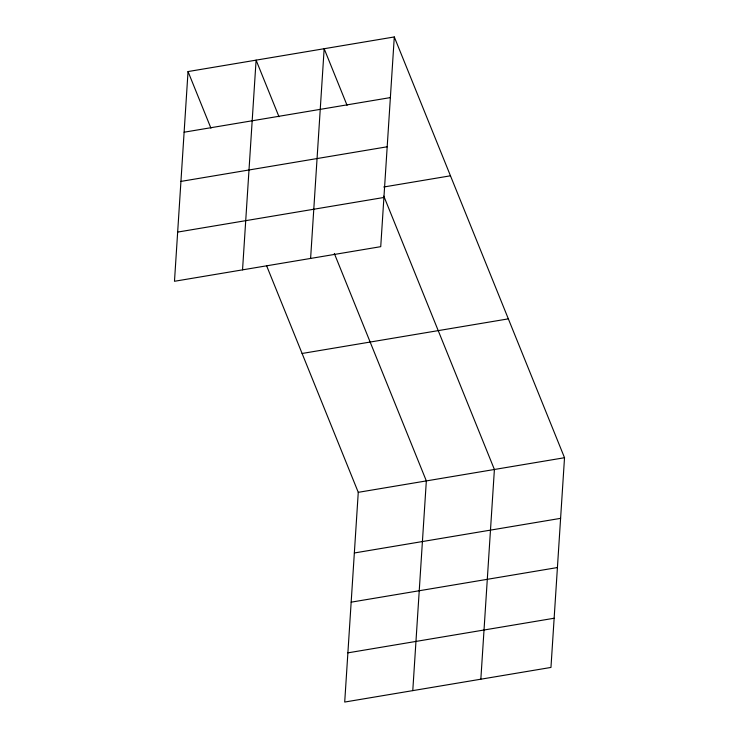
<?xml version="1.0" encoding="UTF-8"?>
<svg xmlns="http://www.w3.org/2000/svg" width="739" height="739" viewBox="0 0 739 739"><rect width="100%" height="100%" fill="white"/><g stroke="black" fill="none" stroke-linecap="round" stroke-linejoin="round"><path stroke-width="1.11" d="M188.039 71.563L174.478 281.282L380.733 246.669L394.293 36.95L188.039 71.563L210.938 128.17M242.54 269.864L256.1 60.145L279 116.753M310.602 258.438L324.162 48.719L347.071 105.326M266.677 265.929L358.267 492.331L344.707 702.05L550.961 667.437L564.522 457.718L394.293 36.95M412.778 690.623L426.338 480.904L334.305 253.44M480.84 679.206L494.4 469.487L383.8 196.112M184.113 132.207L390.368 97.594M180.935 181.406L387.19 146.784M383.735 187.004L450.467 175.799M177.656 232.092L383.911 197.47M302.094 353.473L508.349 318.86M358.267 492.331L564.522 457.718M354.351 552.975L560.605 518.353M351.173 602.165L557.418 567.552M347.893 652.851L554.148 618.238"/></g></svg>
